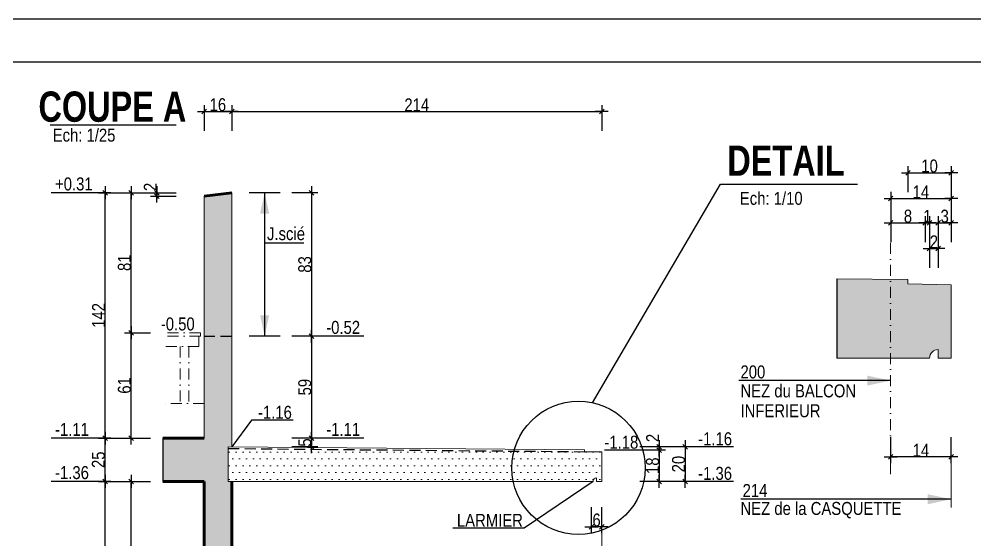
# Model space of a CAD drawing. Header units: millimetres. Extents: x 30537 to 37023, y -37354 to 0.
# Drawn here: x 33753 to 34859, y -33757 to -33154 of the extents above; entities that cross this region are included whole.
import ezdxf
from ezdxf.enums import TextEntityAlignment as Align

# ---------------------------------------------------------------- set-up
doc = ezdxf.new("R2010")
doc.units = ezdxf.units.MM
doc.linetypes.add('CACHEX2', pattern=[19.05, 12.7, -6.35])
doc.linetypes.add('TIRETPTX2', pattern=[50.8, 25.4, -12.7, 0, -12.7])
for name, color, linetype in [('01-Cad  2', 1, 'Continuous'), ('01_cote_gen', 4, 'Continuous'), ('01_linteaux', 2, 'Continuous'), ('01_murs_sup', 2, 'CACHEX2'), ('01_poch_BN', 9, 'Continuous'), ('01_texte', 230, 'Continuous'), ('AA_COTES', 2, 'Continuous')]:
    doc.layers.add(name, color=color, linetype=linetype)
doc.layers.add('01_murs_coup', color=5, linetype='Continuous', lineweight=60)
doc.layers.add('01_tram_axes', color=2, linetype='TIRETPTX2', lineweight=9)
doc.styles.add('ARIAL NA', font='ARIALN.TTF')
doc.styles.add('impact', font='impact.ttf')
doc.styles.add('STYLE2', font='ARIALN.TTF')
doc.dimstyles.new('JB10', dxfattribs={"dimscale": 0.1, "dimtxt": 150, "dimasz": 15, "dimexe": 0.1, "dimexo": 0.1, "dimgap": 0.09, "dimtad": 1, "dimdec": 1, "dimlfac": 0.2, "dimdsep": 46, "dimtxsty": 'STYLE2', "dimblk1": 'BOND_G', "dimblk2": 'BOND_D', "dimsah": 1, "dimcen": 1.5, "dimdle": 0.01, "dimse1": 1, "dimse2": 1, "dimclrd": 4, "dimclre": 2, "dimclrt": 6, "dimazin": 2, "dimtfac": 2.333333, "dimtdec": 1, "dimtix": 1, "dimtmove": 2, "dimatfit": 3, "dimldrblk": 'BOND_G', "dimfxl": 1, "dimtolj": 1, "dimtzin": 0, "dimarcsym": 0})
doc.dimstyles.new('JB25', dxfattribs={"dimscale": 0.1, "dimtxt": 150, "dimasz": 15, "dimexe": 0.1, "dimexo": 0.1, "dimgap": 0.09, "dimtad": 1, "dimdec": 1, "dimlfac": 0.5, "dimdsep": 46, "dimtxsty": 'STYLE2', "dimblk1": 'BOND_G', "dimblk2": 'BOND_D', "dimsah": 1, "dimcen": 1.5, "dimdle": 0.01, "dimse1": 1, "dimse2": 1, "dimclrd": 4, "dimclre": 2, "dimclrt": 6, "dimazin": 2, "dimtfac": 2.333333, "dimtdec": 1, "dimtix": 1, "dimtmove": 2, "dimatfit": 3, "dimldrblk": 'BOND_G', "dimfxl": 1, "dimtolj": 1, "dimtzin": 0, "dimarcsym": 0})

# ---------------------------------------------------------------- blocks, each defined once
blk = doc.blocks.new('BOND_G')
at = {"layer": 'AA_COTES', "color": 0}
for p, q in [((0, -5), (0, 15)), ((5, 0), (-5, 0)), ((1.77, 1.77), (-1.77, -1.77))]:
    blk.add_line(p, q, dxfattribs=at)
blk = doc.blocks.new('BOND_D')
at = {"layer": 'AA_COTES', "color": 0}
for p, q in [((5, 0), (-5, 0)), ((-1.77, -1.77), (1.77, 1.77)), ((0, 5), (0, -15))]:
    blk.add_line(p, q, dxfattribs=at)
blk = doc.blocks.new('*D3937')
at = {"layer": '01_cote_gen', "color": 4, "lineweight": -2, "ltscale": 0.1, "transparency": 16777216}
blk.add_line((33852.6, -33687.4), (33852.6, -33640.4), dxfattribs=at)
at = {"layer": 'Defpoints', "color": 0, "ltscale": 0.1, "transparency": 16777216}
for p in [(33852.6, -33638.9), (33913, -33638.9), (33920.1, -33688.9)]:
    blk.add_point(p, dxfattribs=at)
at = {"layer": '01_cote_gen', "color": 4, "lineweight": -2, "ltscale": 0.1, "transparency": 16777216, "xscale": 1.5, "yscale": 1.5, "zscale": 1.5}
for name, p, rotation in [('BOND_D', (33852.6, -33638.9), 90), ('BOND_G', (33852.6, -33688.9), 270)]:
    blk.add_blockref(name, p, dxfattribs=dict(at, rotation=rotation))
at = {"layer": '01_cote_gen', "color": 6, "ltscale": 0.1, "transparency": 16777216, "insert": (33844.9, -33663.9), "char_height": 15, "attachment_point": 5, "rotation": 90, "style": 'STYLE2'}
blk.add_mtext('\\A1;25', dxfattribs=at)
blk = doc.blocks.new('*D3938')
at = {"layer": '01_cote_gen', "color": 4, "lineweight": -2, "ltscale": 0.1, "transparency": 16777216}
blk.add_line((33852.6, -34201.4), (33852.6, -33690.4), dxfattribs=at)
at = {"layer": 'Defpoints', "color": 0, "ltscale": 0.1, "transparency": 16777216}
for p in [(33852.6, -33688.9), (33860.1, -33688.9), (33905.3, -34202.9)]:
    blk.add_point(p, dxfattribs=at)
at = {"layer": '01_cote_gen', "color": 4, "lineweight": -2, "ltscale": 0.1, "transparency": 16777216, "xscale": 1.5, "yscale": 1.5, "zscale": 1.5}
for name, p, rotation in [('BOND_D', (33852.6, -33688.9), 90), ('BOND_G', (33852.6, -34202.9), 270)]:
    blk.add_blockref(name, p, dxfattribs=dict(at, rotation=rotation))
at = {"layer": '01_cote_gen', "color": 6, "ltscale": 0.1, "transparency": 16777216, "insert": (33844.9, -33945.9), "char_height": 15, "attachment_point": 5, "rotation": 90, "style": 'STYLE2'}
blk.add_mtext('\\A1;257', dxfattribs=at)
blk = doc.blocks.new('*D3940')
at = {"layer": '01_cote_gen', "color": 4, "lineweight": -2, "transparency": 16777216}
blk.add_line((34493.5, -33654.3), (34493.5, -33687.4), dxfattribs=at)
at = {"layer": 'Defpoints', "color": 0, "transparency": 16777216}
for p in [(34471, -33652.8), (34416.5, -33688.9), (34493.5, -33688.9)]:
    blk.add_point(p, dxfattribs=at)
at = {"layer": '01_cote_gen', "color": 4, "lineweight": -2, "transparency": 16777216, "xscale": 1.5, "yscale": 1.5, "zscale": 1.5}
for name, p, rotation in [('BOND_G', (34493.5, -33652.8), 90), ('BOND_D', (34493.5, -33688.9), 270)]:
    blk.add_blockref(name, p, dxfattribs=dict(at, rotation=rotation))
at = {"layer": '01_cote_gen', "color": 6, "lineweight": 0, "transparency": 16777216, "insert": (34485.9, -33670.8), "char_height": 15, "attachment_point": 5, "rotation": 90, "style": 'STYLE2'}
blk.add_mtext('\\A1;18', dxfattribs=at)
blk = doc.blocks.new('*D3941')
at = {"layer": '01_cote_gen', "color": 4, "lineweight": -2, "transparency": 16777216}
blk.add_line((34523.7, -33650.4), (34523.7, -33687.4), dxfattribs=at)
at = {"layer": 'Defpoints', "color": 0, "transparency": 16777216}
for p in [(34501, -33648.9), (34501, -33688.9), (34523.7, -33688.9)]:
    blk.add_point(p, dxfattribs=at)
at = {"layer": '01_cote_gen', "color": 4, "lineweight": -2, "transparency": 16777216, "xscale": 1.5, "yscale": 1.5, "zscale": 1.5}
for name, p, rotation in [('BOND_G', (34523.7, -33648.9), 90), ('BOND_D', (34523.7, -33688.9), 270)]:
    blk.add_blockref(name, p, dxfattribs=dict(at, rotation=rotation))
at = {"layer": '01_cote_gen', "color": 6, "lineweight": 0, "transparency": 16777216, "insert": (34516, -33668.9), "char_height": 15, "attachment_point": 5, "rotation": 90, "style": 'STYLE2'}
blk.add_mtext('\\A1;20', dxfattribs=at)
blk = doc.blocks.new('*D3942')
at = {"layer": '01_cote_gen', "color": 4, "lineweight": -2, "ltscale": 2, "transparency": 16777216}
blk.add_line((34762.8, -33389.7), (34799.8, -33389.7), dxfattribs=at)
at = {"layer": 'Defpoints', "color": 0, "ltscale": 2, "transparency": 16777216}
for p in [(34801.3, -33389.7), (34761.3, -33419.1), (34801.3, -33556.3)]:
    blk.add_point(p, dxfattribs=at)
at = {"layer": '01_cote_gen', "color": 4, "lineweight": -2, "ltscale": 2, "transparency": 16777216, "xscale": 1.5, "yscale": 1.5, "zscale": 1.5, "rotation": 180}
blk.add_blockref('BOND_G', (34761.3, -33389.7), dxfattribs=at)
at = {"layer": '01_cote_gen', "color": 4, "lineweight": -2, "ltscale": 2, "transparency": 16777216, "xscale": 1.5, "yscale": 1.5, "zscale": 1.5}
blk.add_blockref('BOND_D', (34801.3, -33389.7), dxfattribs=at)
at = {"layer": '01_cote_gen', "color": 6, "lineweight": 0, "ltscale": 2, "transparency": 16777216, "insert": (34781.3, -33382.1), "char_height": 15, "attachment_point": 5, "style": 'STYLE2'}
blk.add_mtext('\\A1;8', dxfattribs=at)
blk = doc.blocks.new('*D4286')
at = {"layer": '01_cote_gen', "color": 4, "lineweight": -2, "ltscale": 2, "transparency": 16777216}
blk.add_line((34802.8, -33389.7), (34804.8, -33389.7), dxfattribs=at)
at = {"layer": 'Defpoints', "color": 0, "ltscale": 2, "transparency": 16777216}
for p in [(34806.3, -33389.7), (34806.3, -33546.3), (34801.3, -33556.3)]:
    blk.add_point(p, dxfattribs=at)
at = {"layer": '01_cote_gen', "color": 4, "lineweight": -2, "ltscale": 2, "transparency": 16777216, "xscale": 1.5, "yscale": 1.5, "zscale": 1.5, "rotation": 180}
blk.add_blockref('BOND_G', (34801.3, -33389.7), dxfattribs=at)
at = {"layer": '01_cote_gen', "color": 4, "lineweight": -2, "ltscale": 2, "transparency": 16777216, "xscale": 1.5, "yscale": 1.5, "zscale": 1.5}
blk.add_blockref('BOND_D', (34806.3, -33389.7), dxfattribs=at)
at = {"layer": '01_cote_gen', "color": 6, "lineweight": 0, "ltscale": 2, "transparency": 16777216, "insert": (34803.8, -33382.2), "char_height": 15, "attachment_point": 5, "style": 'STYLE2'}
blk.add_mtext('\\A1;1', dxfattribs=at)
blk = doc.blocks.new('*D4287')
at = {"layer": '01_cote_gen', "color": 4, "lineweight": -2, "ltscale": 2, "transparency": 16777216}
blk.add_line((34807.8, -33419.3), (34814.8, -33419.3), dxfattribs=at)
at = {"layer": 'Defpoints', "color": 0, "ltscale": 2, "transparency": 16777216}
for p in [(34816.3, -33419.3), (34806.3, -33546.3), (34816.3, -33546.3)]:
    blk.add_point(p, dxfattribs=at)
at = {"layer": '01_cote_gen', "color": 4, "lineweight": -2, "ltscale": 2, "transparency": 16777216, "xscale": 1.5, "yscale": 1.5, "zscale": 1.5, "rotation": 180}
blk.add_blockref('BOND_G', (34806.3, -33419.3), dxfattribs=at)
at = {"layer": '01_cote_gen', "color": 4, "lineweight": -2, "ltscale": 2, "transparency": 16777216, "xscale": 1.5, "yscale": 1.5, "zscale": 1.5}
blk.add_blockref('BOND_D', (34816.3, -33419.3), dxfattribs=at)
at = {"layer": '01_cote_gen', "color": 6, "lineweight": 0, "ltscale": 2, "transparency": 16777216, "insert": (34811.3, -33411.8), "char_height": 15, "attachment_point": 5, "style": 'STYLE2'}
blk.add_mtext('\\A1;2', dxfattribs=at)
blk = doc.blocks.new('*D4288')
at = {"layer": '01_cote_gen', "color": 4, "lineweight": -2, "ltscale": 2, "transparency": 16777216}
blk.add_line((34817.8, -33389.7), (34829.8, -33389.7), dxfattribs=at)
at = {"layer": 'Defpoints', "color": 0, "ltscale": 2, "transparency": 16777216}
for p in [(34831.3, -33389.7), (34816.3, -33546.3), (34831.3, -33546.3)]:
    blk.add_point(p, dxfattribs=at)
at = {"layer": '01_cote_gen', "color": 4, "lineweight": -2, "ltscale": 2, "transparency": 16777216, "xscale": 1.5, "yscale": 1.5, "zscale": 1.5, "rotation": 180}
blk.add_blockref('BOND_G', (34816.3, -33389.7), dxfattribs=at)
at = {"layer": '01_cote_gen', "color": 4, "lineweight": -2, "ltscale": 2, "transparency": 16777216, "xscale": 1.5, "yscale": 1.5, "zscale": 1.5}
blk.add_blockref('BOND_D', (34831.3, -33389.7), dxfattribs=at)
at = {"layer": '01_cote_gen', "color": 6, "lineweight": 0, "ltscale": 2, "transparency": 16777216, "insert": (34823.8, -33382.1), "char_height": 15, "attachment_point": 5, "style": 'STYLE2'}
blk.add_mtext('\\A1;3', dxfattribs=at)
blk = doc.blocks.new('*D3943')
at = {"layer": '01_cote_gen', "color": 4, "lineweight": -2, "ltscale": 2, "transparency": 16777216}
blk.add_line((34762.8, -33361.5), (34829.8, -33361.5), dxfattribs=at)
at = {"layer": 'Defpoints', "color": 0, "ltscale": 2, "transparency": 16777216}
for p in [(34831.3, -33361.5), (34831.3, -33412.2), (34761.3, -33441.8)]:
    blk.add_point(p, dxfattribs=at)
at = {"layer": '01_cote_gen', "color": 4, "lineweight": -2, "ltscale": 2, "transparency": 16777216, "xscale": 1.5, "yscale": 1.5, "zscale": 1.5, "rotation": 180}
blk.add_blockref('BOND_G', (34761.3, -33361.5), dxfattribs=at)
at = {"layer": '01_cote_gen', "color": 4, "lineweight": -2, "ltscale": 2, "transparency": 16777216, "xscale": 1.5, "yscale": 1.5, "zscale": 1.5}
blk.add_blockref('BOND_D', (34831.3, -33361.5), dxfattribs=at)
at = {"layer": '01_cote_gen', "color": 6, "lineweight": 0, "ltscale": 2, "transparency": 16777216, "insert": (34796.3, -33354), "char_height": 15, "attachment_point": 5, "style": 'STYLE2'}
blk.add_mtext('\\A1;14', dxfattribs=at)
blk = doc.blocks.new('*D4289')
at = {"layer": '01_cote_gen', "color": 4, "lineweight": -2, "ltscale": 2, "transparency": 16777216}
blk.add_line((34829.8, -33660.4), (34762.8, -33660.4), dxfattribs=at)
at = {"layer": 'Defpoints', "color": 0, "ltscale": 2, "transparency": 16777216}
for p in [(34761.3, -33546.3), (34831.3, -33546.3), (34761.3, -33660.4)]:
    blk.add_point(p, dxfattribs=at)
at = {"layer": '01_cote_gen', "color": 4, "lineweight": -2, "ltscale": 2, "transparency": 16777216, "xscale": 1.5, "yscale": 1.5, "zscale": 1.5, "rotation": 180}
blk.add_blockref('BOND_D', (34761.3, -33660.4), dxfattribs=at)
at = {"layer": '01_cote_gen', "color": 4, "lineweight": -2, "ltscale": 2, "transparency": 16777216, "xscale": 1.5, "yscale": 1.5, "zscale": 1.5}
blk.add_blockref('BOND_G', (34831.3, -33660.4), dxfattribs=at)
at = {"layer": '01_cote_gen', "color": 6, "lineweight": 0, "ltscale": 2, "transparency": 16777216, "insert": (34796.3, -33652.9), "char_height": 15, "attachment_point": 5, "style": 'STYLE2'}
blk.add_mtext('\\A1;14', dxfattribs=at)
blk = doc.blocks.new('*D4290')
at = {"layer": '01_cote_gen', "color": 4, "lineweight": -2, "ltscale": 2, "transparency": 16777216}
blk.add_line((34782.8, -33331.8), (34829.8, -33331.8), dxfattribs=at)
at = {"layer": 'Defpoints', "color": 0, "ltscale": 2, "transparency": 16777216}
for p in [(34831.3, -33331.8), (34781.3, -33455.2), (34831.3, -33461.3)]:
    blk.add_point(p, dxfattribs=at)
at = {"layer": '01_cote_gen', "color": 4, "lineweight": -2, "ltscale": 2, "transparency": 16777216, "xscale": 1.5, "yscale": 1.5, "zscale": 1.5, "rotation": 180}
blk.add_blockref('BOND_G', (34781.3, -33331.8), dxfattribs=at)
at = {"layer": '01_cote_gen', "color": 4, "lineweight": -2, "ltscale": 2, "transparency": 16777216, "xscale": 1.5, "yscale": 1.5, "zscale": 1.5}
blk.add_blockref('BOND_D', (34831.3, -33331.8), dxfattribs=at)
at = {"layer": '01_cote_gen', "color": 6, "lineweight": 0, "ltscale": 2, "transparency": 16777216, "insert": (34806.3, -33324.1), "char_height": 15, "attachment_point": 5, "style": 'STYLE2'}
blk.add_mtext('\\A1;10', dxfattribs=at)
blk = doc.blocks.new('*D4291')
at = {"layer": '01_cote_gen', "color": 4, "lineweight": -2, "ltscale": 0.1, "transparency": 16777216}
blk.add_line((33852.6, -33637.4), (33852.6, -33356.4), dxfattribs=at)
at = {"layer": 'Defpoints', "color": 0, "ltscale": 0.1, "transparency": 16777216}
for p in [(33852.6, -33354.9), (33999.1, -33354.9), (33943.2, -33638.9)]:
    blk.add_point(p, dxfattribs=at)
at = {"layer": '01_cote_gen', "color": 4, "lineweight": -2, "ltscale": 0.1, "transparency": 16777216, "xscale": 1.5, "yscale": 1.5, "zscale": 1.5}
for name, p, rotation in [('BOND_D', (33852.6, -33354.9), 90), ('BOND_G', (33852.6, -33638.9), 270)]:
    blk.add_blockref(name, p, dxfattribs=dict(at, rotation=rotation))
at = {"layer": '01_cote_gen', "color": 6, "ltscale": 0.1, "transparency": 16777216, "insert": (33845.1, -33496.9), "char_height": 15, "attachment_point": 5, "rotation": 90, "style": 'STYLE2'}
blk.add_mtext('\\A1;142', dxfattribs=at)
blk = doc.blocks.new('*D3944')
at = {"layer": '01_cote_gen', "color": 4, "lineweight": -2, "ltscale": 0.1, "transparency": 16777216}
blk.add_line((33912.5, -33357.4), (33912.5, -33356.4), dxfattribs=at)
at = {"layer": 'Defpoints', "color": 0, "ltscale": 0.1, "transparency": 16777216}
for p in [(33912.5, -33354.9), (33982, -33358.9), (34014, -33354.9)]:
    blk.add_point(p, dxfattribs=at)
at = {"layer": '01_cote_gen', "color": 4, "lineweight": -2, "ltscale": 0.1, "transparency": 16777216, "xscale": 1.5, "yscale": 1.5, "zscale": 1.5}
for name, p, rotation in [('BOND_D', (33912.5, -33354.9), 90), ('BOND_G', (33912.5, -33358.9), 270)]:
    blk.add_blockref(name, p, dxfattribs=dict(at, rotation=rotation))
at = {"layer": '01_cote_gen', "color": 6, "ltscale": 0.1, "transparency": 16777216, "insert": (33904.9, -33348.2), "char_height": 15, "attachment_point": 5, "rotation": 90, "style": 'STYLE2'}
blk.add_mtext('\\A1;2', dxfattribs=at)
blk = doc.blocks.new('*D4292')
at = {"layer": '01_cote_gen', "color": 4, "lineweight": -2, "ltscale": 0.1, "transparency": 16777216}
blk.add_line((33968.6, -33260.9), (33997.6, -33260.9), dxfattribs=at)
at = {"layer": 'Defpoints', "color": 0, "ltscale": 0.1, "transparency": 16777216}
for p in [(33999.1, -33260.9), (33967.1, -33358.9), (33999.1, -33358.9)]:
    blk.add_point(p, dxfattribs=at)
at = {"layer": '01_cote_gen', "color": 4, "lineweight": -2, "ltscale": 0.1, "transparency": 16777216, "xscale": 1.5, "yscale": 1.5, "zscale": 1.5, "rotation": 180}
blk.add_blockref('BOND_G', (33967.1, -33260.9), dxfattribs=at)
at = {"layer": '01_cote_gen', "color": 4, "lineweight": -2, "ltscale": 0.1, "transparency": 16777216, "xscale": 1.5, "yscale": 1.5, "zscale": 1.5}
blk.add_blockref('BOND_D', (33999.1, -33260.9), dxfattribs=at)
at = {"layer": '01_cote_gen', "color": 6, "ltscale": 0.1, "transparency": 16777216, "insert": (33983.1, -33253.2), "char_height": 15, "attachment_point": 5, "style": 'STYLE2'}
blk.add_mtext('\\A1;16', dxfattribs=at)
blk = doc.blocks.new('*D4293')
at = {"layer": '01_cote_gen', "color": 4, "lineweight": -2, "ltscale": 0.1, "transparency": 16777216}
blk.add_line((34000.6, -33260.9), (34425.6, -33260.9), dxfattribs=at)
at = {"layer": 'Defpoints', "color": 0, "ltscale": 0.1, "transparency": 16777216}
for p in [(34427.1, -33260.9), (33999.1, -33283.4), (34427.1, -33671.9)]:
    blk.add_point(p, dxfattribs=at)
at = {"layer": '01_cote_gen', "color": 4, "lineweight": -2, "ltscale": 0.1, "transparency": 16777216, "xscale": 1.5, "yscale": 1.5, "zscale": 1.5, "rotation": 180}
blk.add_blockref('BOND_G', (33999.1, -33260.9), dxfattribs=at)
at = {"layer": '01_cote_gen', "color": 4, "lineweight": -2, "ltscale": 0.1, "transparency": 16777216, "xscale": 1.5, "yscale": 1.5, "zscale": 1.5}
blk.add_blockref('BOND_D', (34427.1, -33260.9), dxfattribs=at)
at = {"layer": '01_cote_gen', "color": 6, "ltscale": 0.1, "transparency": 16777216, "insert": (34213.1, -33253.3), "char_height": 15, "attachment_point": 5, "style": 'STYLE2'}
blk.add_mtext('\\A1;214', dxfattribs=at)
blk = doc.blocks.new('*D3945')
at = {"layer": '01_cote_gen', "color": 4, "lineweight": -2, "ltscale": 0.1, "transparency": 16777216}
blk.add_line((34425.6, -33741.4), (34416.6, -33741.4), dxfattribs=at)
at = {"layer": 'Defpoints', "color": 0, "ltscale": 0.1, "transparency": 16777216}
for p in [(34427.1, -33597.4), (34415.1, -33741.4), (34415.1, -33742.7)]:
    blk.add_point(p, dxfattribs=at)
at = {"layer": '01_cote_gen', "color": 4, "lineweight": -2, "ltscale": 0.1, "transparency": 16777216, "xscale": 1.5, "yscale": 1.5, "zscale": 1.5, "rotation": 180}
blk.add_blockref('BOND_D', (34415.1, -33741.4), dxfattribs=at)
at = {"layer": '01_cote_gen', "color": 4, "lineweight": -2, "ltscale": 0.1, "transparency": 16777216, "xscale": 1.5, "yscale": 1.5, "zscale": 1.5}
blk.add_blockref('BOND_G', (34427.1, -33741.4), dxfattribs=at)
at = {"layer": '01_cote_gen', "color": 6, "ltscale": 0.1, "transparency": 16777216, "insert": (34421.1, -33733.7), "char_height": 15, "attachment_point": 5, "style": 'STYLE2'}
blk.add_mtext('\\A1;6', dxfattribs=at)
blk = doc.blocks.new('*D3947')
at = {"layer": '01_cote_gen', "color": 4, "lineweight": -2, "ltscale": 0.1, "transparency": 16777216}
blk.add_line((34493.5, -33650.4), (34493.5, -33651.3), dxfattribs=at)
at = {"layer": 'Defpoints', "color": 0, "ltscale": 0.1, "transparency": 16777216}
for p in [(34501.2, -33648.9), (34493.5, -33652.8), (34501, -33652.8)]:
    blk.add_point(p, dxfattribs=at)
at = {"layer": '01_cote_gen', "color": 4, "lineweight": -2, "ltscale": 0.1, "transparency": 16777216, "xscale": 1.5, "yscale": 1.5, "zscale": 1.5}
for name, p, rotation in [('BOND_G', (34493.5, -33648.9), 90), ('BOND_D', (34493.5, -33652.8), 270)]:
    blk.add_blockref(name, p, dxfattribs=dict(at, rotation=rotation))
at = {"layer": '01_cote_gen', "color": 6, "ltscale": 0.1, "transparency": 16777216, "insert": (34486, -33638.7), "char_height": 15, "attachment_point": 5, "rotation": 90, "style": 'STYLE2'}
blk.add_mtext('\\A1;2', dxfattribs=at)
blk = doc.blocks.new('*D4295')
at = {"layer": '01_cote_gen', "color": 4, "lineweight": -2, "ltscale": 0.1, "transparency": 16777216}
blk.add_line((34091.3, -33356.4), (34091.3, -33519.4), dxfattribs=at)
at = {"layer": 'Defpoints', "color": 0, "ltscale": 0.1, "transparency": 16777216}
for p in [(33999.1, -33354.9), (33999.1, -33520.9), (34091.3, -33520.9)]:
    blk.add_point(p, dxfattribs=at)
at = {"layer": '01_cote_gen', "color": 4, "lineweight": -2, "ltscale": 0.1, "transparency": 16777216, "xscale": 1.5, "yscale": 1.5, "zscale": 1.5}
for name, p, rotation in [('BOND_G', (34091.3, -33354.9), 90), ('BOND_D', (34091.3, -33520.9), 270)]:
    blk.add_blockref(name, p, dxfattribs=dict(at, rotation=rotation))
at = {"layer": '01_cote_gen', "color": 6, "ltscale": 0.1, "transparency": 16777216, "insert": (34083.7, -33437.9), "char_height": 15, "attachment_point": 5, "rotation": 90, "style": 'STYLE2'}
blk.add_mtext('\\A1;83', dxfattribs=at)
blk = doc.blocks.new('*D4296')
at = {"layer": '01_cote_gen', "color": 4, "lineweight": -2, "ltscale": 0.1, "transparency": 16777216}
blk.add_line((34091.3, -33522.4), (34091.3, -33637.4), dxfattribs=at)
at = {"layer": 'Defpoints', "color": 0, "ltscale": 0.1, "transparency": 16777216}
for p in [(33999.1, -33520.9), (33967.1, -33638.9), (34091.3, -33638.9)]:
    blk.add_point(p, dxfattribs=at)
at = {"layer": '01_cote_gen', "color": 4, "lineweight": -2, "ltscale": 0.1, "transparency": 16777216, "xscale": 1.5, "yscale": 1.5, "zscale": 1.5}
for name, p, rotation in [('BOND_G', (34091.3, -33520.9), 90), ('BOND_D', (34091.3, -33638.9), 270)]:
    blk.add_blockref(name, p, dxfattribs=dict(at, rotation=rotation))
at = {"layer": '01_cote_gen', "color": 6, "ltscale": 0.1, "transparency": 16777216, "insert": (34083.7, -33579.9), "char_height": 15, "attachment_point": 5, "rotation": 90, "style": 'STYLE2'}
blk.add_mtext('\\A1;59', dxfattribs=at)
blk = doc.blocks.new('*D4297')
at = {"layer": '01_cote_gen', "color": 4, "lineweight": -2, "ltscale": 0.1, "transparency": 16777216}
blk.add_line((33882.7, -33637.4), (33882.7, -33518.4), dxfattribs=at)
at = {"layer": 'Defpoints', "color": 0, "ltscale": 0.1, "transparency": 16777216}
for p in [(33882.7, -33516.9), (33932.8, -33516.9), (33932.8, -33638.9)]:
    blk.add_point(p, dxfattribs=at)
at = {"layer": '01_cote_gen', "color": 4, "lineweight": -2, "ltscale": 0.1, "transparency": 16777216, "xscale": 1.5, "yscale": 1.5, "zscale": 1.5}
for name, p, rotation in [('BOND_D', (33882.7, -33516.9), 90), ('BOND_G', (33882.7, -33638.9), 270)]:
    blk.add_blockref(name, p, dxfattribs=dict(at, rotation=rotation))
at = {"layer": '01_cote_gen', "color": 6, "ltscale": 0.1, "transparency": 16777216, "insert": (33875, -33577.9), "char_height": 15, "attachment_point": 5, "rotation": 90, "style": 'STYLE2'}
blk.add_mtext('\\A1;61', dxfattribs=at)
blk = doc.blocks.new('*D3948')
at = {"layer": '01_cote_gen', "color": 4, "lineweight": -2, "ltscale": 0.1, "transparency": 16777216}
blk.add_line((33882.7, -33515.4), (33882.7, -33356.4), dxfattribs=at)
at = {"layer": 'Defpoints', "color": 0, "ltscale": 0.1, "transparency": 16777216}
for p in [(33875.1, -33354.9), (33882.7, -33354.9), (33890.2, -33516.9)]:
    blk.add_point(p, dxfattribs=at)
at = {"layer": '01_cote_gen', "color": 4, "lineweight": -2, "ltscale": 0.1, "transparency": 16777216, "xscale": 1.5, "yscale": 1.5, "zscale": 1.5}
for name, p, rotation in [('BOND_D', (33882.7, -33354.9), 90), ('BOND_G', (33882.7, -33516.9), 270)]:
    blk.add_blockref(name, p, dxfattribs=dict(at, rotation=rotation))
at = {"layer": '01_cote_gen', "color": 6, "ltscale": 0.1, "transparency": 16777216, "insert": (33875, -33435.9), "char_height": 15, "attachment_point": 5, "rotation": 90, "style": 'STYLE2'}
blk.add_mtext('\\A1;81', dxfattribs=at)
blk = doc.blocks.new('*D3949')
at = {"layer": '01_cote_gen', "color": 4, "lineweight": -2, "ltscale": 0.1, "transparency": 16777216}
blk.add_line((34091.3, -33640.4), (34091.3, -33647.4), dxfattribs=at)
at = {"layer": 'Defpoints', "color": 0, "ltscale": 0.1, "transparency": 16777216}
for p in [(33997, -33638.9), (34029, -33648.9), (34091.3, -33648.9)]:
    blk.add_point(p, dxfattribs=at)
at = {"layer": '01_cote_gen', "color": 4, "lineweight": -2, "ltscale": 0.1, "transparency": 16777216, "xscale": 1.5, "yscale": 1.5, "zscale": 1.5}
for name, p, rotation in [('BOND_G', (34091.3, -33638.9), 90), ('BOND_D', (34091.3, -33648.9), 270)]:
    blk.add_blockref(name, p, dxfattribs=dict(at, rotation=rotation))
at = {"layer": '01_cote_gen', "color": 6, "ltscale": 0.1, "transparency": 16777216, "insert": (34083.7, -33643.9), "char_height": 15, "attachment_point": 5, "rotation": 90, "style": 'STYLE2'}
blk.add_mtext('\\A1;5', dxfattribs=at)
blk = doc.blocks.new('*D4525')
at = {"layer": '01_cote_gen', "color": 4, "lineweight": -2, "ltscale": 0.5, "transparency": 16777216}
blk.add_line((33882.7, -34187.4), (33882.7, -33690.4), dxfattribs=at)
at = {"layer": 'Defpoints', "color": 0, "ltscale": 0.5, "transparency": 16777216}
for p in [(33875.1, -33688.9), (33882.7, -33688.9), (33905.2, -34188.9)]:
    blk.add_point(p, dxfattribs=at)
at = {"layer": '01_cote_gen', "color": 4, "lineweight": -2, "ltscale": 0.5, "transparency": 16777216, "xscale": 1.5, "yscale": 1.5, "zscale": 1.5}
for name, p, rotation in [('BOND_D', (33882.7, -33688.9), 90), ('BOND_G', (33882.7, -34188.9), 270)]:
    blk.add_blockref(name, p, dxfattribs=dict(at, rotation=rotation))
at = {"layer": '01_cote_gen', "color": 6, "ltscale": 0.5, "transparency": 16777216, "insert": (33875, -33938.9), "char_height": 15, "attachment_point": 5, "rotation": 90, "style": 'STYLE2'}
blk.add_mtext('\\A1;250', dxfattribs=at)

msp = doc.modelspace()

# ---------------------------------------------------------------- hatches: boundary and pattern name
at = {"layer": '01_linteaux', "lineweight": 0}
h = msp.add_hatch(dxfattribs=at)
h.set_pattern_fill('DOTS', color=256, scale=5)
h.paths.add_polyline_path([(34325.62, -33653.83), (33995.05, -33650.85), (33995.05, -33688.85), (34324.71, -33688.85, -0.0508495), (34323.13, -33673.3, -0.0638988)])
h.paths.add_polyline_path([(34427.05, -33654.85), (34407.05, -33654.57), (34325.62, -33653.83, 0.0638988), (34323.13, -33673.3, 0.0508495), (34324.71, -33688.85), (34417.05, -33688.85, -0.4142136), (34421.05, -33684.85), (34421.05, -33688.85), (34427.05, -33688.85)])
at = {"layer": '01_poch_BN', "ltscale": 0.1}
h = msp.add_hatch(color=256, dxfattribs=at)
h.dxf.hatch_style = 1
h.paths.add_polyline_path([(33999.05, -33520.85), (33967.05, -33520.85), (33967.05, -33638.85), (33919.29, -33638.85), (33919.29, -33688.85), (33967.05, -33688.85), (33967.05, -34202.85), (33999.05, -34202.85), (33999.05, -33688.85), (33995.05, -33688.85), (33995.05, -33648.85), (33999.05, -33648.89)])
h.paths.add_polyline_path([(33999.05, -33354.85), (33967.05, -33358.85), (33967.05, -33520.85), (33999.05, -33520.85)])
h = msp.add_hatch(color=256, dxfattribs=at)
h.dxf.hatch_style = 1
h.paths.add_polyline_path([(34761.27, -33455.05), (34698.88, -33454.68), (34698.88, -33546.32), (34761.27, -33546.32)])
h.paths.add_polyline_path([(34831.27, -33461.32), (34781.27, -33460.17), (34781.27, -33455.17), (34761.27, -33455.05), (34761.27, -33546.32), (34806.27, -33546.32, -0.4142136), (34816.27, -33536.32), (34816.27, -33546.32), (34831.27, -33546.32)])

# ---------------------------------------------------------------- linework, layer by layer
at = {"layer": '01-Cad  2'}
for p, q in [((37023.29, -33154.02), (32133.29, -33154.02)), ((36973.29, -33204.02), (32183.29, -33204.02))]:
    msp.add_line(p, q, dxfattribs=at)
at = {"layer": '01_cote_gen', "lineweight": 0, "ltscale": 2}
msp.add_line((34831.27, -33667.93), (34831.27, -33719.19), dxfattribs=at)
at = {"layer": '01_cote_gen', "lineweight": 0}
msp.add_line((34427.05, -33748.9), (34427.05, -33793.09), dxfattribs=at)
at = {"layer": '01_murs_coup'}
for p, q in [((33999.05, -33354.85), (33967.05, -33358.85)), ((33967.05, -33638.85), (33919.29, -33638.85)), ((33967.05, -33688.85), (33919.29, -33688.85)), ((33967.05, -33688.85), (33967.05, -34202.85)), ((33999.05, -33688.85), (33999.05, -34202.85))]:
    msp.add_line(p, q, dxfattribs=at)
at = {"layer": '01_murs_coup', "linetype": 'Continuous', "lineweight": 0}
for p, q in [((33967.05, -33358.85), (33967.05, -33638.85)), ((33999.05, -33354.85), (33999.05, -33648.89)), ((34698.88, -33454.68), (34781.27, -33455.17)), ((34781.27, -33455.17), (34781.27, -33460.17)), ((34781.27, -33460.17), (34831.27, -33461.32)), ((34831.27, -33461.32), (34831.27, -33546.32)), ((34816.27, -33536.32), (34816.27, -33546.32)), ((34698.88, -33546.32), (34806.27, -33546.32)), ((34816.27, -33546.32), (34831.27, -33546.32)), ((33995.05, -33648.85), (33995.05, -33688.85)), ((33995.05, -33648.85), (34407.05, -33652.57)), ((34407.05, -33652.57), (34407.05, -33654.57)), ((34407.05, -33654.57), (34427.05, -33654.85)), ((34427.05, -33654.85), (34427.05, -33688.85)), ((34421.05, -33684.85), (34421.05, -33688.85)), ((33995.05, -33688.85), (34417.05, -33688.85)), ((34421.05, -33688.85), (34427.05, -33688.85))]:
    msp.add_line(p, q, dxfattribs=at)
for centre, radius in [((34816.27, -33546.32), 10), ((34421.05, -33688.85), 4)]:
    msp.add_arc(centre, radius, 90, 180, dxfattribs=at)
at = {"layer": '01_murs_sup'}
for p, q in [((33967.05, -33520.85), (33999.05, -33520.85)), ((33995.05, -33650.85), (34407.05, -33654.57))]:
    msp.add_line(p, q, dxfattribs=at)
at = {"layer": '01_poch_BN', "ltscale": 0.1}
for p, q in [((34698.88, -33454.68), (34698.88, -33546.32)), ((33919.29, -33638.85), (33919.29, -33688.85))]:
    msp.add_line(p, q, dxfattribs=at)
at = {"layer": '01_texte'}
for p, q in [((33789.26, -33276.38), (33934.86, -33276.38)), ((34416.55, -33597.97), (34564.57, -33344.84)), ((34564.57, -33344.84), (34722.89, -33344.84)), ((33859.12, -33354.85), (33790.15, -33354.85)), ((34055.21, -33354.85), (34019.12, -33354.85)), ((34037.17, -33354.85), (34037.17, -33520.85)), ((34037.17, -33412.87), (34082.36, -33412.87)), ((34055.21, -33520.85), (34019.12, -33520.85)), ((34151.99, -33520.85), (34098.85, -33520.85)), ((34761.27, -33572.29), (34585.52, -33572.29)), ((34022.04, -33618.21), (33999.05, -33648.89)), ((34070.31, -33618.21), (34022.04, -33618.21)), ((33859.12, -33638.85), (33790.15, -33638.85)), ((34151.99, -33638.85), (34098.85, -33638.85)), ((34579.47, -33648.85), (34531.2, -33648.85)), ((34471.04, -33652.77), (34430.1, -33652.77)), ((33859.12, -33688.85), (33790.15, -33688.85)), ((34417.05, -33688.85), (34337.5, -33743.19)), ((34579.47, -33688.85), (34531.2, -33688.85)), ((34831.27, -33709.55), (34587.98, -33709.55)), ((34337.5, -33743.19), (34254.99, -33743.19))]:
    msp.add_line(p, q, dxfattribs=at)
msp.add_circle((34400.21, -33673.3), 77.08, dxfattribs=at)
for points in [[(34037.17, -33354.85), (34031.91, -33379.09), (34037.17, -33379.09)], [(34037.17, -33354.85), (34042.42, -33379.09), (34037.17, -33379.09)], [(34037.17, -33520.85), (34031.91, -33496.62), (34037.17, -33496.62)], [(34037.17, -33520.85), (34042.42, -33496.62), (34037.17, -33496.62)], [(34761.27, -33572.29), (34734.16, -33566.49), (34734.16, -33572.29)], [(34761.27, -33572.29), (34734.16, -33578.1), (34734.16, -33572.29)], [(34831.27, -33709.55), (34804.16, -33703.75), (34804.16, -33709.55)], [(34831.27, -33709.55), (34804.16, -33715.35), (34804.16, -33709.55)]]:
    msp.add_solid(points, dxfattribs=at)
at = {"layer": '01_tram_axes', "ltscale": 0.5}
for p, q in [((34761.27, -33412.96), (34761.27, -33682.14)), ((33963.05, -33516.85), (33919.29, -33516.85)), ((33963.05, -33516.85), (33963.05, -33520.85)), ((33963.05, -33520.85), (33919.29, -33520.85)), ((33961.05, -33520.85), (33961.05, -33532.85)), ((33961.05, -33532.85), (33919.29, -33532.85)), ((33939.48, -33532.85), (33939.48, -33598.85)), ((33949.48, -33532.85), (33949.48, -33598.85)), ((33967.05, -33598.85), (33919.29, -33598.85))]:
    msp.add_line(p, q, dxfattribs=at)

# ---------------------------------------------------------------- texts
at = {"layer": '01_texte', "style": 'impact'}
for s, p in [('COUPE A', (33861.07, -33255.28)), ('DETAIL', (34640.14, -33317.78))]:
    msp.add_text(s, height=35, dxfattribs=at).set_placement(p, align=Align.MIDDLE)
at = {"layer": '01_texte'}
for s, style, p in [('Ech: 1/25', 'STYLE2', (33792, -33295.79)), ('+0.31', 'ARIAL NA', (33794.75, -33352.24)), ('Ech: 1/10', 'STYLE2', (34586.85, -33368.91)), ('J.scié', 'ARIAL NA', (34039.9, -33409.78)), ('-0.50', 'ARIAL NA', (33917.12, -33514.24)), ('-0.52', 'ARIAL NA', (34108.41, -33518.24)), ('200', 'STYLE2', (34587.59, -33569.72)), ('NEZ du BALCON ', 'STYLE2', (34587.59, -33591.68)), ('-1.16', 'ARIAL NA', (34029.48, -33616.47)), ('INFERIEUR', 'STYLE2', (34587.59, -33614.66)), ('-1.11', 'ARIAL NA', (33794.75, -33636.24)), ('-1.11', 'ARIAL NA', (34108.41, -33636.24)), ('-1.18', 'ARIAL NA', (34430.2, -33651.04)), ('-1.16', 'ARIAL NA', (34538.63, -33647.12)), ('-1.36', 'ARIAL NA', (33794.75, -33686.24)), ('-1.36', 'ARIAL NA', (34538.63, -33687.12)), ('214', 'STYLE2', (34590.05, -33706.98)), ('NEZ de la CASQUETTE ', 'STYLE2', (34587.59, -33727.7)), ('LARMIER', 'ARIAL NA', (34259.58, -33741.49))]:
    msp.add_text(s, height=15, dxfattribs=dict(at, style=style)).set_placement(p)

# ---------------------------------------------------------------- dimensions: what is measured, and where the dimension line sits
at = {"layer": '01_cote_gen', "ltscale": 0.1}
for base, p1, p2, picture, middle in [((33999.05, -33260.86), (33967.05, -33358.85), (33999.05, -33358.85), '*D4292', (33983.05, -33253.19)), ((34427.05, -33260.86), (33999.05, -33283.36), (34427.05, -33671.85), '*D4293', (34213.05, -33253.32)), ((34415.05, -33741.4), (34427.05, -33597.35), (34415.05, -33742.68), '*D3945', (34421.05, -33733.73))]:
    dim = msp.add_linear_dim(base=base, p1=p1, p2=p2, dimstyle='JB25', dxfattribs=at)
    dim.commit()
    dim.dimension.update_dxf_attribs({"geometry": picture, "text_midpoint": middle})
at = {"layer": '01_cote_gen', "lineweight": 0, "ltscale": 2}
for base, p1, p2, picture, middle in [((34831.27, -33331.75), (34781.27, -33455.17), (34831.27, -33461.32), '*D4290', (34806.27, -33324.08)), ((34831.27, -33361.52), (34761.27, -33441.82), (34831.27, -33412.23), '*D3943', (34796.27, -33353.98)), ((34801.27, -33389.73), (34761.27, -33419.09), (34801.27, -33556.32), '*D3942', (34781.27, -33382.06)), ((34806.27, -33389.73), (34801.27, -33556.32), (34806.27, -33546.32), '*D4286', (34803.77, -33382.19)), ((34831.27, -33389.73), (34816.27, -33546.32), (34831.27, -33546.32), '*D4288', (34823.77, -33382.06)), ((34816.27, -33419.32), (34806.27, -33546.32), (34816.27, -33546.32), '*D4287', (34811.27, -33411.78)), ((34761.27, -33660.43), (34831.27, -33546.32), (34761.27, -33546.32), '*D4289', (34796.27, -33652.89))]:
    dim = msp.add_linear_dim(base=base, p1=p1, p2=p2, dimstyle='JB10', dxfattribs=at)
    dim.commit()
    dim.dimension.update_dxf_attribs({"geometry": picture, "text_midpoint": middle})
at = {"layer": '01_cote_gen', "ltscale": 0.1}
for base, p1, p2, picture, middle in [((33912.46, -33354.85), (33981.97, -33358.85), (34013.97, -33354.85), '*D3944', (33904.92, -33348.19)), ((34493.54, -33652.77), (34501.2, -33648.85), (34501.04, -33652.77), '*D3947', (34486, -33638.67))]:
    dim = msp.add_linear_dim(base=base, p1=p1, p2=p2, angle=90, dimstyle='JB25', dxfattribs=at)
    dim.commit()
    dim.dimension.update_dxf_attribs({"geometry": picture, "text_midpoint": middle, "dimtype": 160})
for base, p1, p2, picture, middle in [((33852.62, -33354.85), (33943.17, -33638.85), (33999.05, -33354.85), '*D4291', (33845.08, -33496.85)), ((33882.71, -33354.85), (33890.21, -33516.85), (33875.12, -33354.85), '*D3948', (33875.05, -33435.85)), ((34091.35, -33520.85), (33999.05, -33354.85), (33999.05, -33520.85), '*D4295', (34083.68, -33437.85)), ((33882.71, -33516.85), (33932.78, -33638.85), (33932.78, -33516.85), '*D4297', (33875.05, -33577.85)), ((34091.35, -33638.85), (33999.05, -33520.85), (33967.05, -33638.85), '*D4296', (34083.68, -33579.85)), ((33852.62, -33638.85), (33920.13, -33688.85), (33912.95, -33638.85), '*D3937', (33844.95, -33663.85)), ((34091.35, -33648.89), (33997.04, -33638.85), (34029.04, -33648.89), '*D3949', (34083.71, -33643.87)), ((33852.62, -33688.85), (33905.29, -34202.85), (33860.12, -33688.85), '*D3938', (33844.95, -33945.85))]:
    dim = msp.add_linear_dim(base=base, p1=p1, p2=p2, angle=90, dimstyle='JB25', dxfattribs=at)
    dim.commit()
    dim.dimension.update_dxf_attribs({"geometry": picture, "text_midpoint": middle})
at = {"layer": '01_cote_gen', "lineweight": 0}
for base, p1, p2, picture, middle in [((34493.54, -33688.85), (34471.04, -33652.77), (34416.46, -33688.85), '*D3940', (34485.88, -33670.81)), ((34523.7, -33688.85), (34501.04, -33648.85), (34501.04, -33688.85), '*D3941', (34516.03, -33668.85))]:
    dim = msp.add_linear_dim(base=base, p1=p1, p2=p2, angle=90, dimstyle='JB25', dxfattribs=at)
    dim.commit()
    dim.dimension.update_dxf_attribs({"geometry": picture, "text_midpoint": middle})
at = {"layer": '01_cote_gen', "ltscale": 0.5}
dim = msp.add_linear_dim(base=(33882.71, -33688.85), p1=(33905.21, -34188.85), p2=(33875.12, -33688.85), angle=90, dimstyle='JB25', dxfattribs=at)
dim.commit()
dim.dimension.update_dxf_attribs({"geometry": '*D4525', "text_midpoint": (33875.05, -33938.85)})

doc.saveas('drawing.dxf')
